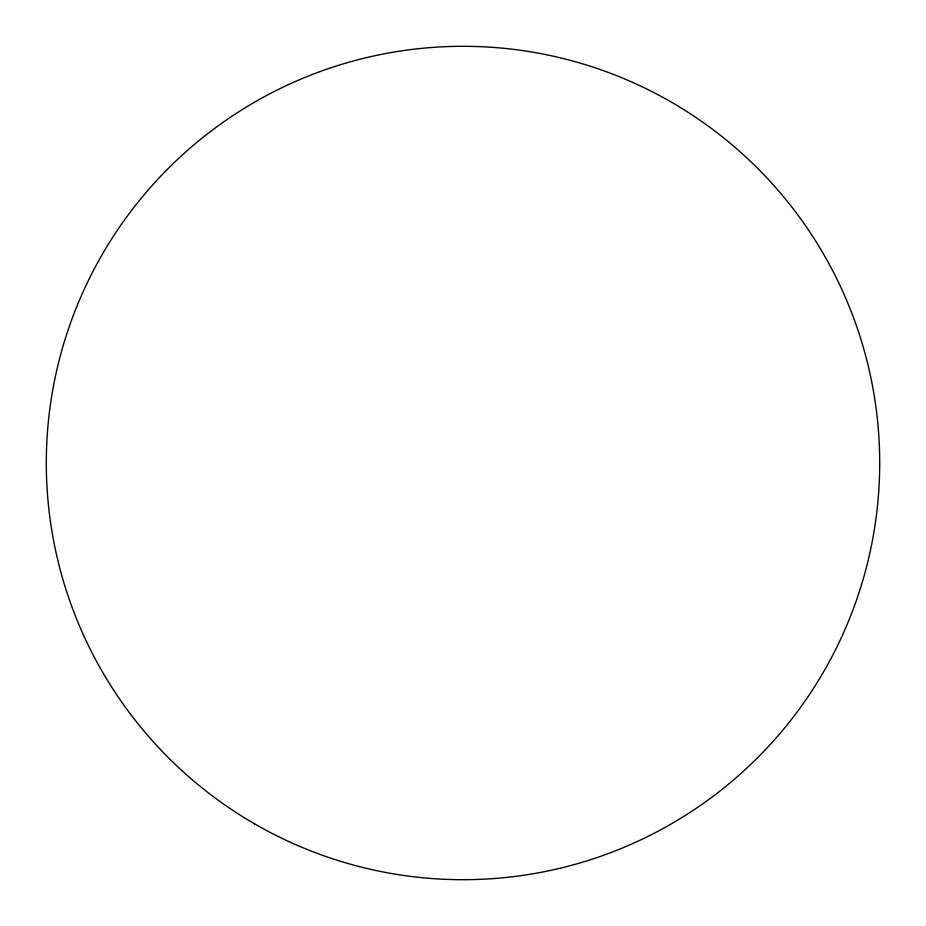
<?xml version="1.0" encoding="UTF-8"?>
<svg xmlns="http://www.w3.org/2000/svg" width="926" height="926" viewBox="0 0 926 926"><rect width="100%" height="100%" fill="white"/><g stroke="black" fill="none" stroke-linecap="round" stroke-linejoin="round"><path stroke-width="1.39" d="M254.65 823.874A416.7 416.7 0 0 0 879.7 463A416.7 416.7 0 0 0 254.65 102.126A416.7 416.7 0 0 0 254.65 823.874"/></g></svg>
